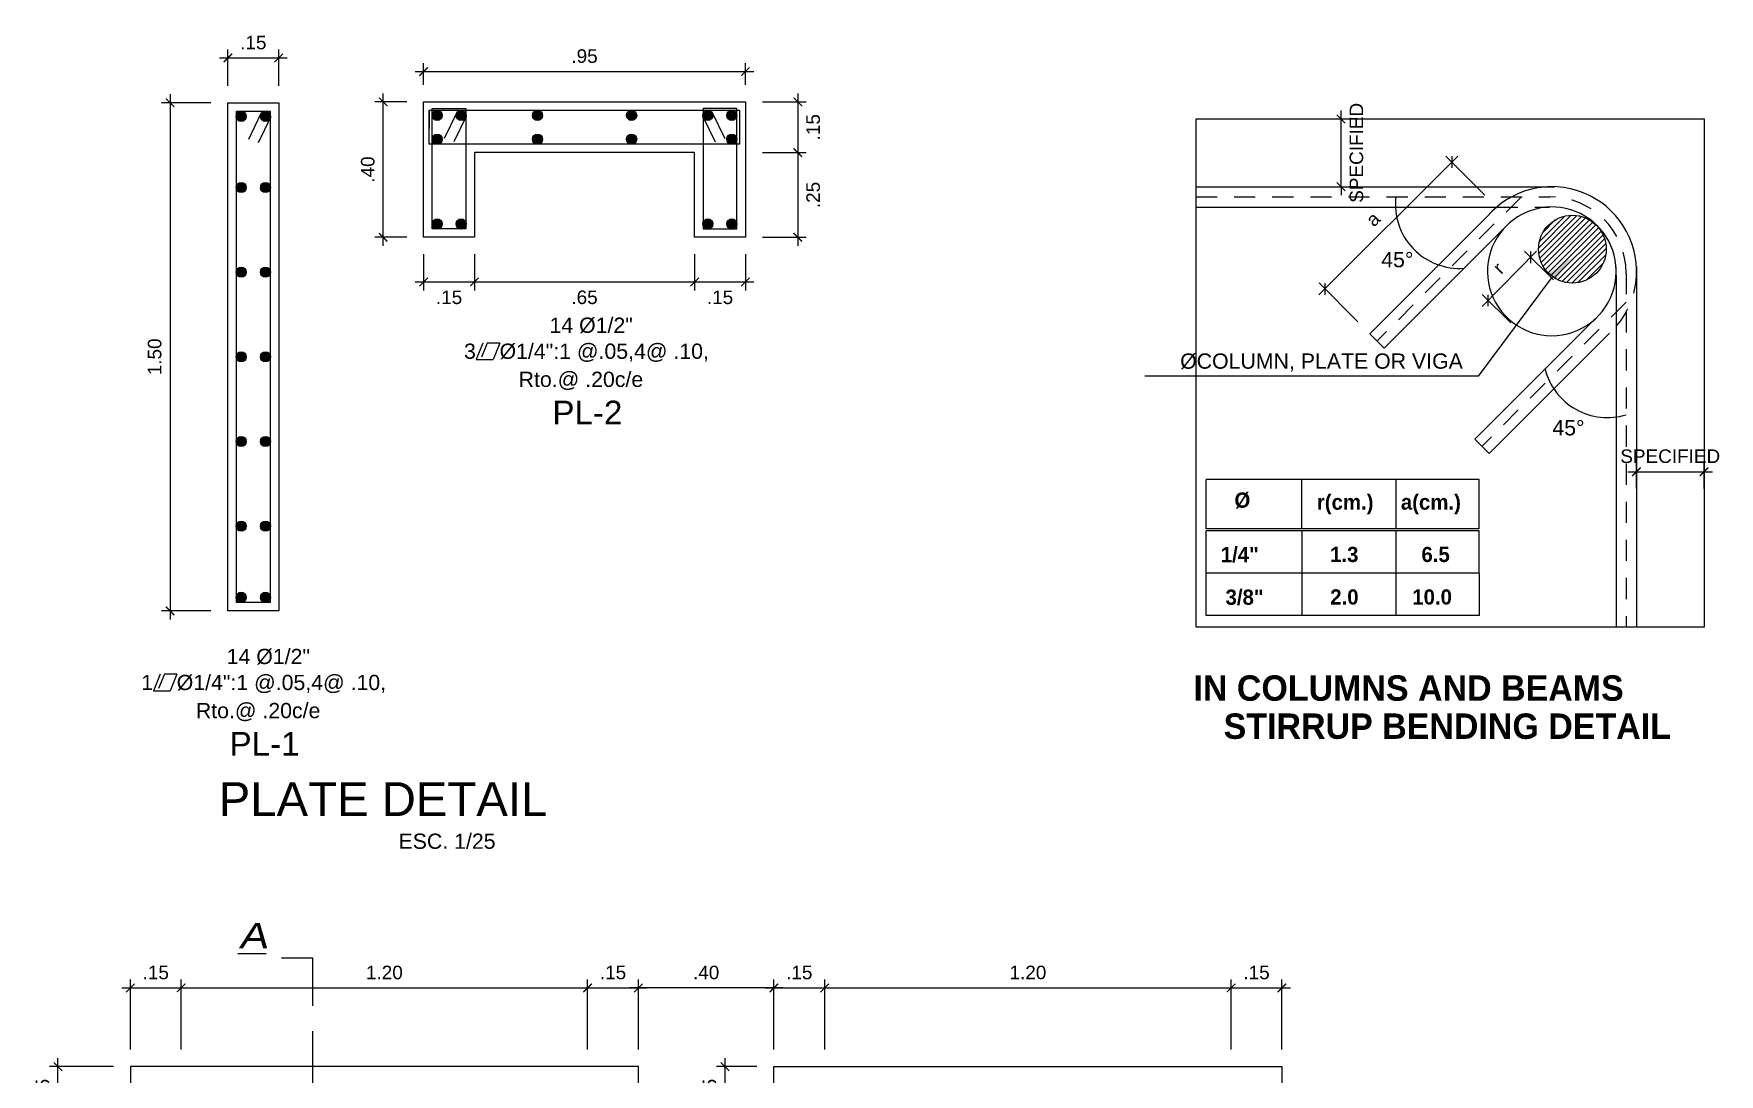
# Model space of a CAD drawing. Header units: millimetres. Extents: x -59 to 123, y 54 to 155.
# Drawn here: x 49.49 to 59.45, y 109.61 to 115.75 of the extents above; entities that cross this region are included whole.
import ezdxf
from ezdxf.enums import TextEntityAlignment as Align

# ---------------------------------------------------------------- set-up
doc = ezdxf.new("R2010")
doc.units = ezdxf.units.MM
for name, pattern in [('ACAD_ISO02W100', [15, 12, -3]), ('CONTINUA', [0]), ('HIDDEN2', [0.1875, 0.125, -0.0625])]:
    doc.linetypes.add(name, pattern=pattern)
doc.layers.get('0').update_dxf_attribs({"lineweight": 9})
doc.layers.get('Defpoints').update_dxf_attribs({"lineweight": 0})
for name, color, linetype, lineweight in [('.pluma1', 7, 'Continuous', 9), ('ACERO', 150, 'CONTINUA', 40), ('COTA', 4, 'Continuous', 9), ('COTAS', 8, 'Continuous', 5), ('PLUMA 2 NUEVA', 7, 'Continuous', 25), ('pluma2', 4, 'Continuous', 20), ('TEXTOS', 3, 'Continuous', 0)]:
    doc.layers.add(name, color=color, linetype=linetype, lineweight=lineweight)
doc.layers.add('TEXTO', color=2, linetype='Continuous')
doc.styles.add('ARIAL', font='arial.ttf')
doc.styles.add('Henry', font='GOTHICB.TTF')
doc.styles.add('LUIS', font='arial.ttf')
doc.dimstyles.new('luis', dxfattribs={"dimtxt": 0.08, "dimasz": 0.05, "dimexe": 0.05, "dimexo": 0.1, "dimgap": 0.05, "dimtad": 2, "dimzin": 4, "dimdsep": 46, "dimtxsty": 'LUIS', "dimblk": 'ARCHTICK', "dimcen": 2, "dimdle": 0.05, "dimclrd": 256, "dimclre": 256, "dimclrt": 56, "dimaunit": 1, "dimadec": 0, "dimazin": 0, "dimtfac": 1, "dimtix": 1, "dimtmove": 0, "dimatfit": 3, "dimfxl": 1, "dimlwd": -1, "dimlwe": -1, "dimarcsym": 0})

# ---------------------------------------------------------------- blocks, each defined once
blk = doc.blocks.new('_ArchTick')
at = {"color": 0, "linetype": 'ByBlock', "const_width": 0.15}
blk.add_lwpolyline([(-0.5, -0.5), (0.5, 0.5)], dxfattribs=at)
blk = doc.blocks.new('*D1044')
at = {"layer": 'COTA', "transparency": 16777216}
for p, q in [((50.2976, 115.3937), (50.2976, 112.2937)), ((50.5391, 115.3437), (50.2476, 115.3437)), ((50.5391, 112.3437), (50.2476, 112.3437))]:
    blk.add_line(p, q, dxfattribs=at)
at = {"layer": 'Defpoints', "color": 0, "transparency": 16777216}
for p in [(50.6391, 115.3437), (50.2976, 112.3437), (50.6391, 112.3437)]:
    blk.add_point(p, dxfattribs=at)
at = {"layer": 'COTA', "transparency": 16777216, "xscale": 0.05, "yscale": 0.05, "zscale": 0.05}
for p, rotation in [((50.2976, 115.3437), 90), ((50.2976, 112.3437), 270)]:
    blk.add_blockref('_ArchTick', p, dxfattribs=dict(at, rotation=rotation))
at = {"layer": 'COTA', "color": 56, "lineweight": 5, "transparency": 16777216, "insert": (50.2068, 113.8437), "char_height": 0.08, "attachment_point": 5, "rotation": 90, "style": 'LUIS'}
blk.add_mtext('1.50', dxfattribs=at)
blk = doc.blocks.new('*D1045')
at = {"layer": 'COTA', "transparency": 16777216}
for p, q in [((50.6391, 115.4437), (50.6391, 115.6582)), ((50.9391, 115.4437), (50.9391, 115.6582)), ((50.5891, 115.6082), (50.9891, 115.6082))]:
    blk.add_line(p, q, dxfattribs=at)
at = {"layer": 'Defpoints', "color": 0, "transparency": 16777216}
for p in [(50.9391, 115.6082), (50.6391, 115.3437), (50.9391, 115.3437)]:
    blk.add_point(p, dxfattribs=at)
at = {"layer": 'COTA', "transparency": 16777216, "xscale": 0.05, "yscale": 0.05, "zscale": 0.05, "rotation": 180}
blk.add_blockref('_ArchTick', (50.6391, 115.6082), dxfattribs=at)
at = {"layer": 'COTA', "transparency": 16777216, "xscale": 0.05, "yscale": 0.05, "zscale": 0.05}
blk.add_blockref('_ArchTick', (50.9391, 115.6082), dxfattribs=at)
at = {"layer": 'COTA', "color": 56, "lineweight": 5, "transparency": 16777216, "insert": (50.7891, 115.699), "char_height": 0.08, "attachment_point": 5, "style": 'LUIS'}
blk.add_mtext('.15', dxfattribs=at)
blk = doc.blocks.new('*D1046')
at = {"layer": 'COTA', "transparency": 16777216}
for p, q in [((51.795, 114.4494), (51.795, 114.2357)), ((52.095, 114.4494), (52.095, 114.2357)), ((51.745, 114.2857), (52.145, 114.2857))]:
    blk.add_line(p, q, dxfattribs=at)
at = {"layer": 'Defpoints', "color": 0, "transparency": 16777216}
for p in [(51.795, 114.5494), (52.095, 114.5494), (52.095, 114.2857)]:
    blk.add_point(p, dxfattribs=at)
at = {"layer": 'COTA', "transparency": 16777216, "xscale": 0.05, "yscale": 0.05, "zscale": 0.05, "rotation": 180}
blk.add_blockref('_ArchTick', (51.795, 114.2857), dxfattribs=at)
at = {"layer": 'COTA', "transparency": 16777216, "xscale": 0.05, "yscale": 0.05, "zscale": 0.05}
blk.add_blockref('_ArchTick', (52.095, 114.2857), dxfattribs=at)
at = {"layer": 'COTA', "color": 56, "lineweight": 5, "transparency": 16777216, "insert": (51.945, 114.1948), "char_height": 0.08, "attachment_point": 5, "style": 'LUIS'}
blk.add_mtext('.15', dxfattribs=at)
blk = doc.blocks.new('*D1047')
at = {"layer": 'COTA', "transparency": 16777216}
for p, q in [((52.095, 114.4494), (52.095, 114.2357)), ((53.395, 114.4494), (53.395, 114.2357)), ((52.045, 114.2857), (53.445, 114.2857))]:
    blk.add_line(p, q, dxfattribs=at)
at = {"layer": 'Defpoints', "color": 0, "transparency": 16777216}
for p in [(52.095, 114.5494), (53.395, 114.5494), (53.395, 114.2857)]:
    blk.add_point(p, dxfattribs=at)
at = {"layer": 'COTA', "transparency": 16777216, "xscale": 0.05, "yscale": 0.05, "zscale": 0.05, "rotation": 180}
blk.add_blockref('_ArchTick', (52.095, 114.2857), dxfattribs=at)
at = {"layer": 'COTA', "transparency": 16777216, "xscale": 0.05, "yscale": 0.05, "zscale": 0.05}
blk.add_blockref('_ArchTick', (53.395, 114.2857), dxfattribs=at)
at = {"layer": 'COTA', "color": 56, "lineweight": 5, "transparency": 16777216, "insert": (52.745, 114.1948), "char_height": 0.08, "attachment_point": 5, "style": 'LUIS'}
blk.add_mtext('.65', dxfattribs=at)
blk = doc.blocks.new('*D1048')
at = {"layer": 'COTA', "transparency": 16777216}
for p, q in [((53.395, 114.4494), (53.395, 114.2357)), ((53.695, 114.4494), (53.695, 114.2357)), ((53.345, 114.2857), (53.745, 114.2857))]:
    blk.add_line(p, q, dxfattribs=at)
at = {"layer": 'Defpoints', "color": 0, "transparency": 16777216}
for p in [(53.395, 114.5494), (53.695, 114.5494), (53.695, 114.2857)]:
    blk.add_point(p, dxfattribs=at)
at = {"layer": 'COTA', "transparency": 16777216, "xscale": 0.05, "yscale": 0.05, "zscale": 0.05, "rotation": 180}
blk.add_blockref('_ArchTick', (53.395, 114.2857), dxfattribs=at)
at = {"layer": 'COTA', "transparency": 16777216, "xscale": 0.05, "yscale": 0.05, "zscale": 0.05}
blk.add_blockref('_ArchTick', (53.695, 114.2857), dxfattribs=at)
at = {"layer": 'COTA', "color": 56, "lineweight": 5, "transparency": 16777216, "insert": (53.545, 114.1948), "char_height": 0.08, "attachment_point": 5, "style": 'LUIS'}
blk.add_mtext('.15', dxfattribs=at)
blk = doc.blocks.new('*D1049')
at = {"layer": 'COTA', "transparency": 16777216}
for p, q in [((51.5562, 114.4994), (51.5562, 115.3994)), ((51.695, 115.3494), (51.5062, 115.3494)), ((51.695, 114.5494), (51.5062, 114.5494))]:
    blk.add_line(p, q, dxfattribs=at)
at = {"layer": 'Defpoints', "color": 0, "transparency": 16777216}
for p in [(51.5562, 115.3494), (51.795, 115.3494), (51.795, 114.5494)]:
    blk.add_point(p, dxfattribs=at)
at = {"layer": 'COTA', "transparency": 16777216, "xscale": 0.05, "yscale": 0.05, "zscale": 0.05}
for p, rotation in [((51.5562, 115.3494), 90), ((51.5562, 114.5494), 270)]:
    blk.add_blockref('_ArchTick', p, dxfattribs=dict(at, rotation=rotation))
at = {"layer": 'COTA', "color": 56, "lineweight": 5, "transparency": 16777216, "insert": (51.4653, 114.9494), "char_height": 0.08, "attachment_point": 5, "rotation": 90, "style": 'LUIS'}
blk.add_mtext('.40', dxfattribs=at)
blk = doc.blocks.new('*D1050')
at = {"layer": 'COTA', "transparency": 16777216}
for p, q in [((54.0044, 115.3994), (54.0044, 114.9994)), ((53.795, 115.3494), (54.0544, 115.3494)), ((53.795, 115.0494), (54.0544, 115.0494))]:
    blk.add_line(p, q, dxfattribs=at)
at = {"layer": 'Defpoints', "color": 0, "transparency": 16777216}
for p in [(53.695, 115.3494), (53.695, 115.0494), (54.0044, 115.0494)]:
    blk.add_point(p, dxfattribs=at)
at = {"layer": 'COTA', "transparency": 16777216, "xscale": 0.05, "yscale": 0.05, "zscale": 0.05}
for p, rotation in [((54.0044, 115.3494), 90), ((54.0044, 115.0494), 270)]:
    blk.add_blockref('_ArchTick', p, dxfattribs=dict(at, rotation=rotation))
at = {"layer": 'COTA', "color": 56, "lineweight": 5, "transparency": 16777216, "insert": (54.0953, 115.1994), "char_height": 0.08, "attachment_point": 5, "rotation": 90, "style": 'LUIS'}
blk.add_mtext('.15', dxfattribs=at)
blk = doc.blocks.new('*D740')
at = {"layer": 'COTA', "transparency": 16777216}
for p, q in [((54.0044, 115.0994), (54.0044, 114.4994)), ((53.795, 115.0494), (54.0544, 115.0494)), ((53.795, 114.5494), (54.0544, 114.5494))]:
    blk.add_line(p, q, dxfattribs=at)
at = {"layer": 'Defpoints', "color": 0, "transparency": 16777216}
for p in [(53.695, 115.0494), (53.695, 114.5494), (54.0044, 114.5494)]:
    blk.add_point(p, dxfattribs=at)
at = {"layer": 'COTA', "transparency": 16777216, "xscale": 0.05, "yscale": 0.05, "zscale": 0.05}
for p, rotation in [((54.0044, 115.0494), 90), ((54.0044, 114.5494), 270)]:
    blk.add_blockref('_ArchTick', p, dxfattribs=dict(at, rotation=rotation))
at = {"layer": 'COTA', "color": 56, "lineweight": 5, "transparency": 16777216, "insert": (54.0953, 114.7994), "char_height": 0.08, "attachment_point": 5, "rotation": 90, "style": 'LUIS'}
blk.add_mtext('.25', dxfattribs=at)
blk = doc.blocks.new('*D741')
at = {"layer": 'COTA', "transparency": 16777216}
for p, q in [((51.795, 115.4494), (51.795, 115.5781)), ((53.695, 115.4494), (53.695, 115.5781)), ((51.745, 115.5281), (53.745, 115.5281))]:
    blk.add_line(p, q, dxfattribs=at)
at = {"layer": 'Defpoints', "color": 0, "transparency": 16777216}
for p in [(53.695, 115.5281), (51.795, 115.3494), (53.695, 115.3494)]:
    blk.add_point(p, dxfattribs=at)
at = {"layer": 'COTA', "transparency": 16777216, "xscale": 0.05, "yscale": 0.05, "zscale": 0.05, "rotation": 180}
blk.add_blockref('_ArchTick', (51.795, 115.5281), dxfattribs=at)
at = {"layer": 'COTA', "transparency": 16777216, "xscale": 0.05, "yscale": 0.05, "zscale": 0.05}
blk.add_blockref('_ArchTick', (53.695, 115.5281), dxfattribs=at)
at = {"layer": 'COTA', "color": 56, "lineweight": 5, "transparency": 16777216, "insert": (52.745, 115.619), "char_height": 0.08, "attachment_point": 5, "style": 'LUIS'}
blk.add_mtext('.95', dxfattribs=at)
blk = doc.blocks.new('*D762')
at = {"layer": 'COTAS', "ltscale": 0.01, "transparency": 16777216}
for p, q in [((49.6358, 109.3032), (49.6358, 109.7032)), ((49.9631, 109.6532), (49.5858, 109.6532)), ((49.9631, 109.3532), (49.5858, 109.3532))]:
    blk.add_line(p, q, dxfattribs=at)
at = {"layer": 'Defpoints', "color": 0, "linetype": 'CONTINUA', "ltscale": 0.01, "transparency": 16777216}
for p in [(49.6358, 109.6532), (50.0631, 109.6532), (50.0631, 109.3532)]:
    blk.add_point(p, dxfattribs=at)
at = {"layer": 'COTAS', "linetype": 'CONTINUA', "ltscale": 0.01, "transparency": 16777216, "xscale": 0.05, "yscale": 0.05, "zscale": 0.05}
for p, rotation in [((49.6358, 109.6532), 90), ((49.6358, 109.3532), 270)]:
    blk.add_blockref('_ArchTick', p, dxfattribs=dict(at, rotation=rotation))
at = {"layer": 'COTAS', "color": 56, "linetype": 'CONTINUA', "lineweight": 5, "ltscale": 0.01, "transparency": 16777216, "insert": (49.545, 109.5032), "char_height": 0.08, "attachment_point": 5, "rotation": 90, "style": 'LUIS'}
blk.add_mtext('.15', dxfattribs=at)
blk = doc.blocks.new('*D763')
at = {"layer": 'COTAS', "ltscale": 0.01, "transparency": 16777216}
for p, q in [((50.0131, 110.1174), (50.4131, 110.1174)), ((50.0631, 109.7532), (50.0631, 110.1674)), ((50.3631, 109.7532), (50.3631, 110.1674))]:
    blk.add_line(p, q, dxfattribs=at)
at = {"layer": 'Defpoints', "color": 0, "linetype": 'CONTINUA', "ltscale": 0.01, "transparency": 16777216}
for p in [(50.3631, 110.1174), (50.0631, 109.6532), (50.3631, 109.6532)]:
    blk.add_point(p, dxfattribs=at)
at = {"layer": 'COTAS', "linetype": 'CONTINUA', "ltscale": 0.01, "transparency": 16777216, "xscale": 0.05, "yscale": 0.05, "zscale": 0.05, "rotation": 180}
blk.add_blockref('_ArchTick', (50.0631, 110.1174), dxfattribs=at)
at = {"layer": 'COTAS', "linetype": 'CONTINUA', "ltscale": 0.01, "transparency": 16777216, "xscale": 0.05, "yscale": 0.05, "zscale": 0.05}
blk.add_blockref('_ArchTick', (50.3631, 110.1174), dxfattribs=at)
at = {"layer": 'COTAS', "color": 56, "linetype": 'CONTINUA', "lineweight": 5, "ltscale": 0.01, "transparency": 16777216, "insert": (50.2131, 110.2083), "char_height": 0.08, "attachment_point": 5, "style": 'LUIS'}
blk.add_mtext('.15', dxfattribs=at)
blk = doc.blocks.new('*D764')
at = {"layer": 'COTAS', "ltscale": 0.01, "transparency": 16777216}
for p, q in [((50.3131, 110.1174), (52.8131, 110.1174)), ((50.3631, 109.7532), (50.3631, 110.1674)), ((52.7631, 109.7532), (52.7631, 110.1674))]:
    blk.add_line(p, q, dxfattribs=at)
at = {"layer": 'Defpoints', "color": 0, "linetype": 'CONTINUA', "ltscale": 0.01, "transparency": 16777216}
for p in [(52.7631, 110.1174), (50.3631, 109.6532), (52.7631, 109.6532)]:
    blk.add_point(p, dxfattribs=at)
at = {"layer": 'COTAS', "linetype": 'CONTINUA', "ltscale": 0.01, "transparency": 16777216, "xscale": 0.05, "yscale": 0.05, "zscale": 0.05, "rotation": 180}
blk.add_blockref('_ArchTick', (50.3631, 110.1174), dxfattribs=at)
at = {"layer": 'COTAS', "linetype": 'CONTINUA', "ltscale": 0.01, "transparency": 16777216, "xscale": 0.05, "yscale": 0.05, "zscale": 0.05}
blk.add_blockref('_ArchTick', (52.7631, 110.1174), dxfattribs=at)
at = {"layer": 'COTAS', "color": 56, "linetype": 'CONTINUA', "lineweight": 5, "ltscale": 0.01, "transparency": 16777216, "insert": (51.5631, 110.2083), "char_height": 0.08, "attachment_point": 5, "style": 'LUIS'}
blk.add_mtext('1.20', dxfattribs=at)
blk = doc.blocks.new('*D765')
at = {"layer": 'COTAS', "ltscale": 0.01, "transparency": 16777216}
for p, q in [((52.7131, 110.1174), (53.1131, 110.1174)), ((52.7631, 109.7532), (52.7631, 110.1674)), ((53.0631, 109.7532), (53.0631, 110.1674))]:
    blk.add_line(p, q, dxfattribs=at)
at = {"layer": 'Defpoints', "color": 0, "linetype": 'CONTINUA', "ltscale": 0.01, "transparency": 16777216}
for p in [(53.0631, 110.1174), (52.7631, 109.6532), (53.0631, 109.6532)]:
    blk.add_point(p, dxfattribs=at)
at = {"layer": 'COTAS', "linetype": 'CONTINUA', "ltscale": 0.01, "transparency": 16777216, "xscale": 0.05, "yscale": 0.05, "zscale": 0.05, "rotation": 180}
blk.add_blockref('_ArchTick', (52.7631, 110.1174), dxfattribs=at)
at = {"layer": 'COTAS', "linetype": 'CONTINUA', "ltscale": 0.01, "transparency": 16777216, "xscale": 0.05, "yscale": 0.05, "zscale": 0.05}
blk.add_blockref('_ArchTick', (53.0631, 110.1174), dxfattribs=at)
at = {"layer": 'COTAS', "color": 56, "linetype": 'CONTINUA', "lineweight": 5, "ltscale": 0.01, "transparency": 16777216, "insert": (52.9131, 110.2083), "char_height": 0.08, "attachment_point": 5, "style": 'LUIS'}
blk.add_mtext('.15', dxfattribs=at)
blk = doc.blocks.new('*D766')
at = {"layer": 'COTAS', "ltscale": 0.01, "transparency": 16777216}
for p, q in [((53.5744, 109.7032), (53.5744, 109.3032)), ((53.7631, 109.6532), (53.5244, 109.6532)), ((53.7631, 109.3532), (53.5244, 109.3532))]:
    blk.add_line(p, q, dxfattribs=at)
at = {"layer": 'Defpoints', "color": 0, "linetype": 'CONTINUA', "ltscale": 0.01, "transparency": 16777216}
for p in [(53.8631, 109.6532), (53.5744, 109.3532), (53.8631, 109.3532)]:
    blk.add_point(p, dxfattribs=at)
at = {"layer": 'COTAS', "linetype": 'CONTINUA', "ltscale": 0.01, "transparency": 16777216, "xscale": 0.05, "yscale": 0.05, "zscale": 0.05}
for p, rotation in [((53.5744, 109.6532), 90), ((53.5744, 109.3532), 270)]:
    blk.add_blockref('_ArchTick', p, dxfattribs=dict(at, rotation=rotation))
at = {"layer": 'COTAS', "color": 56, "linetype": 'CONTINUA', "lineweight": 5, "ltscale": 0.01, "transparency": 16777216, "insert": (53.4836, 109.5032), "char_height": 0.08, "attachment_point": 5, "rotation": 90, "style": 'LUIS'}
blk.add_mtext('.15', dxfattribs=at)
blk = doc.blocks.new('*D772')
at = {"layer": 'COTAS', "ltscale": 0.01, "transparency": 16777216}
for p, q in [((53.8131, 110.1174), (54.2131, 110.1174)), ((53.8631, 109.7532), (53.8631, 110.1674)), ((54.1631, 109.7532), (54.1631, 110.1674))]:
    blk.add_line(p, q, dxfattribs=at)
at = {"layer": 'Defpoints', "color": 0, "linetype": 'CONTINUA', "ltscale": 0.01, "transparency": 16777216}
for p in [(54.1631, 110.1174), (53.8631, 109.6532), (54.1631, 109.6532)]:
    blk.add_point(p, dxfattribs=at)
at = {"layer": 'COTAS', "linetype": 'CONTINUA', "ltscale": 0.01, "transparency": 16777216, "xscale": 0.05, "yscale": 0.05, "zscale": 0.05, "rotation": 180}
blk.add_blockref('_ArchTick', (53.8631, 110.1174), dxfattribs=at)
at = {"layer": 'COTAS', "linetype": 'CONTINUA', "ltscale": 0.01, "transparency": 16777216, "xscale": 0.05, "yscale": 0.05, "zscale": 0.05}
blk.add_blockref('_ArchTick', (54.1631, 110.1174), dxfattribs=at)
at = {"layer": 'COTAS', "color": 56, "linetype": 'CONTINUA', "lineweight": 5, "ltscale": 0.01, "transparency": 16777216, "insert": (54.0131, 110.2083), "char_height": 0.08, "attachment_point": 5, "style": 'LUIS'}
blk.add_mtext('.15', dxfattribs=at)
blk = doc.blocks.new('*D773')
at = {"layer": 'COTAS', "ltscale": 0.01, "transparency": 16777216}
for p, q in [((54.1131, 110.1174), (56.6131, 110.1174)), ((54.1631, 109.7532), (54.1631, 110.1674)), ((56.5631, 109.7532), (56.5631, 110.1674))]:
    blk.add_line(p, q, dxfattribs=at)
at = {"layer": 'Defpoints', "color": 0, "linetype": 'CONTINUA', "ltscale": 0.01, "transparency": 16777216}
for p in [(56.5631, 110.1174), (54.1631, 109.6532), (56.5631, 109.6532)]:
    blk.add_point(p, dxfattribs=at)
at = {"layer": 'COTAS', "linetype": 'CONTINUA', "ltscale": 0.01, "transparency": 16777216, "xscale": 0.05, "yscale": 0.05, "zscale": 0.05, "rotation": 180}
blk.add_blockref('_ArchTick', (54.1631, 110.1174), dxfattribs=at)
at = {"layer": 'COTAS', "linetype": 'CONTINUA', "ltscale": 0.01, "transparency": 16777216, "xscale": 0.05, "yscale": 0.05, "zscale": 0.05}
blk.add_blockref('_ArchTick', (56.5631, 110.1174), dxfattribs=at)
at = {"layer": 'COTAS', "color": 56, "linetype": 'CONTINUA', "lineweight": 5, "ltscale": 0.01, "transparency": 16777216, "insert": (55.3631, 110.2083), "char_height": 0.08, "attachment_point": 5, "style": 'LUIS'}
blk.add_mtext('1.20', dxfattribs=at)
blk = doc.blocks.new('*D774')
at = {"layer": 'COTAS', "ltscale": 0.01, "transparency": 16777216}
for p, q in [((56.5131, 110.1174), (56.9131, 110.1174)), ((56.5631, 109.7532), (56.5631, 110.1674)), ((56.8631, 109.7532), (56.8631, 110.1674))]:
    blk.add_line(p, q, dxfattribs=at)
at = {"layer": 'Defpoints', "color": 0, "linetype": 'CONTINUA', "ltscale": 0.01, "transparency": 16777216}
for p in [(56.8631, 110.1174), (56.5631, 109.6532), (56.8631, 109.6532)]:
    blk.add_point(p, dxfattribs=at)
at = {"layer": 'COTAS', "linetype": 'CONTINUA', "ltscale": 0.01, "transparency": 16777216, "xscale": 0.05, "yscale": 0.05, "zscale": 0.05, "rotation": 180}
blk.add_blockref('_ArchTick', (56.5631, 110.1174), dxfattribs=at)
at = {"layer": 'COTAS', "linetype": 'CONTINUA', "ltscale": 0.01, "transparency": 16777216, "xscale": 0.05, "yscale": 0.05, "zscale": 0.05}
blk.add_blockref('_ArchTick', (56.8631, 110.1174), dxfattribs=at)
at = {"layer": 'COTAS', "color": 56, "linetype": 'CONTINUA', "lineweight": 5, "ltscale": 0.01, "transparency": 16777216, "insert": (56.7131, 110.2083), "char_height": 0.08, "attachment_point": 5, "style": 'LUIS'}
blk.add_mtext('.15', dxfattribs=at)
blk = doc.blocks.new('*D775')
at = {"layer": 'COTAS', "ltscale": 0.01, "transparency": 16777216}
for p, q in [((53.9131, 110.1174), (53.0131, 110.1174)), ((53.0631, 109.7532), (53.0631, 110.1674)), ((53.8631, 109.7532), (53.8631, 110.1674))]:
    blk.add_line(p, q, dxfattribs=at)
at = {"layer": 'Defpoints', "color": 0, "linetype": 'CONTINUA', "ltscale": 0.01, "transparency": 16777216}
for p in [(53.0631, 110.1174), (53.0631, 109.6532), (53.8631, 109.6532)]:
    blk.add_point(p, dxfattribs=at)
at = {"layer": 'COTAS', "linetype": 'CONTINUA', "ltscale": 0.01, "transparency": 16777216, "xscale": 0.05, "yscale": 0.05, "zscale": 0.05, "rotation": 180}
blk.add_blockref('_ArchTick', (53.0631, 110.1174), dxfattribs=at)
at = {"layer": 'COTAS', "linetype": 'CONTINUA', "ltscale": 0.01, "transparency": 16777216, "xscale": 0.05, "yscale": 0.05, "zscale": 0.05}
blk.add_blockref('_ArchTick', (53.8631, 110.1174), dxfattribs=at)
at = {"layer": 'COTAS', "color": 56, "linetype": 'CONTINUA', "lineweight": 5, "ltscale": 0.01, "transparency": 16777216, "insert": (53.4631, 110.2083), "char_height": 0.08, "attachment_point": 5, "style": 'LUIS'}
blk.add_mtext('.40', dxfattribs=at)
blk = doc.blocks.new('*D812')
at = {"layer": 'COTAS', "transparency": 16777216}
for p, q in [((57.2119, 115.2483), (57.2119, 115.2983)), ((57.2119, 114.8483), (57.2119, 115.2483)), ((57.3119, 115.2483), (57.2619, 115.2483)), ((57.2119, 114.8483), (57.2119, 114.7983)), ((57.3119, 114.8483), (57.2619, 114.8483))]:
    blk.add_line(p, q, dxfattribs=at)
at = {"layer": 'Defpoints', "color": 0, "transparency": 16777216}
for p in [(57.2119, 115.2483), (57.2119, 115.2483), (57.2119, 114.8483)]:
    blk.add_point(p, dxfattribs=at)
at = {"layer": 'COTAS', "transparency": 16777216, "xscale": 0.05, "yscale": 0.05, "zscale": 0.05}
for p, rotation in [((57.2119, 115.2483), 270), ((57.2119, 114.8483), 90)]:
    blk.add_blockref('_ArchTick', p, dxfattribs=dict(at, rotation=rotation))
at = {"layer": 'COTAS', "color": 56, "lineweight": 5, "transparency": 16777216, "insert": (57.3033, 115.0483), "char_height": 0.08, "attachment_point": 5, "rotation": 90, "style": 'LUIS'}
blk.add_mtext('SPECIFIED', dxfattribs=at)
blk = doc.blocks.new('*D813')
at = {"layer": 'COTAS', "transparency": 16777216}
for p, q in [((57.0819, 114.2096), (57.9022, 115.0287)), ((58.0609, 114.799), (57.8315, 115.0288)), ((57.3114, 114.0506), (57.082, 114.2803))]:
    blk.add_line(p, q, dxfattribs=at)
at = {"layer": 'Defpoints', "color": 0, "transparency": 16777216}
for p in [(57.8668, 114.9934), (58.1316, 114.7283), (57.3821, 113.9798)]:
    blk.add_point(p, dxfattribs=at)
at = {"layer": 'COTAS', "transparency": 16777216, "xscale": 0.05, "yscale": 0.05, "zscale": 0.05}
for p, rotation in [((57.8668, 114.9934), 44.95851848319241), ((57.1173, 114.2449), 224.9585184831924)]:
    blk.add_blockref('_ArchTick', p, dxfattribs=dict(at, rotation=rotation))
at = {"layer": 'COTAS', "color": 56, "lineweight": 5, "transparency": 16777216, "insert": (57.401, 114.6563), "char_height": 0.08, "attachment_point": 5, "rotation": 44.95852, "style": 'LUIS'}
blk.add_mtext('a', dxfattribs=at)
blk = doc.blocks.new('*D814')
at = {"layer": 'COTAS', "transparency": 16777216}
for p, q in [((58.956, 113.0666), (58.956, 113.2151)), ((59.356, 113.0666), (59.356, 113.2151)), ((58.906, 113.1651), (59.406, 113.1651))]:
    blk.add_line(p, q, dxfattribs=at)
at = {"layer": 'Defpoints', "color": 0, "transparency": 16777216}
for p in [(59.356, 113.1651), (58.956, 112.9666), (59.356, 112.9666)]:
    blk.add_point(p, dxfattribs=at)
at = {"layer": 'COTAS', "transparency": 16777216, "xscale": 0.05, "yscale": 0.05, "zscale": 0.05, "rotation": 180}
blk.add_blockref('_ArchTick', (58.956, 113.1651), dxfattribs=at)
at = {"layer": 'COTAS', "transparency": 16777216, "xscale": 0.05, "yscale": 0.05, "zscale": 0.05}
blk.add_blockref('_ArchTick', (59.356, 113.1651), dxfattribs=at)
at = {"layer": 'COTAS', "color": 56, "lineweight": 5, "transparency": 16777216, "insert": (59.156, 113.2565), "char_height": 0.08, "attachment_point": 5, "style": 'LUIS'}
blk.add_mtext('SPECIFIED', dxfattribs=at)
blk = doc.blocks.new('*X562')
at = {"color": 0}
for p, q in [((34.6409, 14.0517), (34.8341, 14.2449)), ((34.6424, 14.0196), (34.8662, 14.2434)), ((34.646, 14.0904), (34.7954, 14.2398)), ((34.648, 13.9917), (34.8941, 14.2378)), ((34.6567, 13.9668), (34.919, 14.2291)), ((34.6679, 13.9444), (34.9414, 14.2179)), ((34.6683, 14.1463), (34.7395, 14.2175)), ((34.6814, 13.9242), (34.9615, 14.2044)), ((34.6968, 13.9061), (34.9796, 14.1889)), ((34.7143, 13.89), (34.9957, 14.1714)), ((34.7339, 13.876), (35.0098, 14.1519)), ((34.7556, 13.8641), (35.0217, 14.1302)), ((34.7796, 13.8546), (35.0312, 14.1061)), ((34.8066, 13.848), (35.0378, 14.0792)), ((34.8373, 13.845), (35.0407, 14.0485)), ((34.8735, 13.8477), (35.0381, 14.0122)), ((34.9214, 13.862), (35.0238, 13.9644))]:
    blk.add_line(p, q, dxfattribs=at)
blk = doc.blocks.new('*D815')
at = {"layer": 'COTAS', "transparency": 16777216}
for p, q in [((58.045, 114.1409), (58.367, 114.4673)), ((58.4667, 114.2987), (58.2963, 114.4668)), ((58.2149, 114.0435), (58.0445, 114.2116))]:
    blk.add_line(p, q, dxfattribs=at)
at = {"layer": 'Defpoints', "color": 0, "transparency": 16777216}
for p in [(58.3319, 114.4317), (58.5378, 114.2285), (58.2861, 113.9733)]:
    blk.add_point(p, dxfattribs=at)
at = {"layer": 'COTAS', "transparency": 16777216, "xscale": 0.05, "yscale": 0.05, "zscale": 0.05}
for p, rotation in [((58.3319, 114.4317), 45.38940253828963), ((58.0801, 114.1764), 225.3894025382897)]:
    blk.add_blockref('_ArchTick', p, dxfattribs=dict(at, rotation=rotation))
at = {"layer": 'COTAS', "color": 56, "lineweight": 5, "transparency": 16777216, "insert": (58.142, 114.3673), "char_height": 0.08, "attachment_point": 5, "rotation": 45.3894, "style": 'LUIS'}
blk.add_mtext('r', dxfattribs=at)

msp = doc.modelspace()

# ---------------------------------------------------------------- hatches: boundary and pattern name
at = {"layer": 'ACERO', "lineweight": 5}
for points in [[(50.7473, 115.2637, 1), (50.6873, 115.2637, 1)], [(50.7473, 115.2637, 1), (50.6873, 115.2637, 1)], [(50.7473, 115.2637, 1), (50.6873, 115.2637, 1)], [(50.8309, 115.2637, -1), (50.8909, 115.2637, -1)], [(50.8309, 115.2637, -1), (50.8909, 115.2637, -1)], [(50.8309, 115.2637, -1), (50.8909, 115.2637, -1)], [(51.905, 115.2694, 1), (51.845, 115.2694, 1)], [(51.905, 115.2694, 1), (51.845, 115.2694, 1)], [(51.905, 115.2694, 1), (51.845, 115.2694, 1)], [(51.9868, 115.2694, -1), (52.0468, 115.2694, -1)], [(51.9868, 115.2694, -1), (52.0468, 115.2694, -1)], [(51.9868, 115.2694, -1), (52.0468, 115.2694, -1)], [(52.4368, 115.2694, -1), (52.4968, 115.2694, -1)], [(52.4368, 115.2694, -1), (52.4968, 115.2694, -1)], [(52.4368, 115.2694, -1), (52.4968, 115.2694, -1)], [(53.0532, 115.2694, 1), (52.9932, 115.2694, 1)], [(53.0532, 115.2694, 1), (52.9932, 115.2694, 1)], [(53.0532, 115.2694, 1), (52.9932, 115.2694, 1)], [(53.5032, 115.2694, 1), (53.4432, 115.2694, 1)], [(53.5032, 115.2694, 1), (53.4432, 115.2694, 1)], [(53.5032, 115.2694, 1), (53.4432, 115.2694, 1)], [(53.585, 115.2694, -1), (53.645, 115.2694, -1)], [(53.585, 115.2694, -1), (53.645, 115.2694, -1)], [(53.585, 115.2694, -1), (53.645, 115.2694, -1)], [(51.905, 115.1294, 1), (51.845, 115.1294, 1)], [(51.905, 115.1294, 1), (51.845, 115.1294, 1)], [(51.905, 115.1294, 1), (51.845, 115.1294, 1)], [(52.4368, 115.1294, -1), (52.4968, 115.1294, -1)], [(52.4368, 115.1294, -1), (52.4968, 115.1294, -1)], [(52.4368, 115.1294, -1), (52.4968, 115.1294, -1)], [(53.0532, 115.1294, 1), (52.9932, 115.1294, 1)], [(53.0532, 115.1294, 1), (52.9932, 115.1294, 1)], [(53.0532, 115.1294, 1), (52.9932, 115.1294, 1)], [(53.585, 115.1294, -1), (53.645, 115.1294, -1)], [(53.585, 115.1294, -1), (53.645, 115.1294, -1)], [(53.585, 115.1294, -1), (53.645, 115.1294, -1)], [(50.7473, 114.8437, 1), (50.6873, 114.8437, 1)], [(50.7473, 114.8437, 1), (50.6873, 114.8437, 1)], [(50.7473, 114.8437, 1), (50.6873, 114.8437, 1)], [(50.8309, 114.8437, -1), (50.8909, 114.8437, -1)], [(50.8309, 114.8437, -1), (50.8909, 114.8437, -1)], [(50.8309, 114.8437, -1), (50.8909, 114.8437, -1)], [(51.905, 114.6284, 1), (51.845, 114.6284, 1)], [(51.905, 114.6284, 1), (51.845, 114.6284, 1)], [(51.905, 114.6284, 1), (51.845, 114.6284, 1)], [(51.9868, 114.6284, -1), (52.0468, 114.6284, -1)], [(51.9868, 114.6284, -1), (52.0468, 114.6284, -1)], [(51.9868, 114.6284, -1), (52.0468, 114.6284, -1)], [(53.5032, 114.6284, 1), (53.4432, 114.6284, 1)], [(53.5032, 114.6284, 1), (53.4432, 114.6284, 1)], [(53.5032, 114.6284, 1), (53.4432, 114.6284, 1)], [(53.585, 114.6284, -1), (53.645, 114.6284, -1)], [(53.585, 114.6284, -1), (53.645, 114.6284, -1)], [(53.585, 114.6284, -1), (53.645, 114.6284, -1)], [(50.7473, 114.3437, 1), (50.6873, 114.3437, 1)], [(50.7473, 114.3437, 1), (50.6873, 114.3437, 1)], [(50.7473, 114.3437, 1), (50.6873, 114.3437, 1)], [(50.8309, 114.3437, -1), (50.8909, 114.3437, -1)], [(50.8309, 114.3437, -1), (50.8909, 114.3437, -1)], [(50.8309, 114.3437, -1), (50.8909, 114.3437, -1)], [(50.7473, 113.8437, 1), (50.6873, 113.8437, 1)], [(50.7473, 113.8437, 1), (50.6873, 113.8437, 1)], [(50.7473, 113.8437, 1), (50.6873, 113.8437, 1)], [(50.8309, 113.8437, -1), (50.8909, 113.8437, -1)], [(50.8309, 113.8437, -1), (50.8909, 113.8437, -1)], [(50.8309, 113.8437, -1), (50.8909, 113.8437, -1)], [(50.7473, 113.3437, 1), (50.6873, 113.3437, 1)], [(50.7473, 113.3437, 1), (50.6873, 113.3437, 1)], [(50.7473, 113.3437, 1), (50.6873, 113.3437, 1)], [(50.8309, 113.3437, -1), (50.8909, 113.3437, -1)], [(50.8309, 113.3437, -1), (50.8909, 113.3437, -1)], [(50.8309, 113.3437, -1), (50.8909, 113.3437, -1)], [(50.7473, 112.8437, 1), (50.6873, 112.8437, 1)], [(50.7473, 112.8437, 1), (50.6873, 112.8437, 1)], [(50.7473, 112.8437, 1), (50.6873, 112.8437, 1)], [(50.8309, 112.8437, -1), (50.8909, 112.8437, -1)], [(50.8309, 112.8437, -1), (50.8909, 112.8437, -1)], [(50.8309, 112.8437, -1), (50.8909, 112.8437, -1)], [(50.7473, 112.4237, 1), (50.6873, 112.4237, 1)], [(50.7473, 112.4237, 1), (50.6873, 112.4237, 1)], [(50.7473, 112.4237, 1), (50.6873, 112.4237, 1)], [(50.8309, 112.4237, -1), (50.8909, 112.4237, -1)], [(50.8309, 112.4237, -1), (50.8909, 112.4237, -1)], [(50.8309, 112.4237, -1), (50.8909, 112.4237, -1)]]:
    msp.add_hatch(color=256, dxfattribs=at).paths.add_polyline_path(points)

# ---------------------------------------------------------------- linework, layer by layer
at = {"layer": '.pluma1', "lineweight": 5}
for p, q in [((56.356, 115.2483), (59.356, 115.2483)), ((56.356, 112.2483), (56.356, 115.2483)), ((59.356, 115.2483), (59.356, 112.2483)), ((59.356, 112.2483), (56.356, 112.2483))]:
    msp.add_line(p, q, dxfattribs=at)
at = {"layer": '.pluma1', "linetype": 'HIDDEN2', "lineweight": 5}
for p, q in [((56.356, 114.7883), (58.446, 114.7883)), ((58.2759, 114.7871), (57.4245, 113.9373)), ((58.1316, 114.7283), (58.443, 114.7283)), ((58.896, 114.3383), (58.896, 112.2483)), ((58.896, 114.1657), (58.0446, 113.3159))]:
    msp.add_line(p, q, dxfattribs=at)
for centre, radius, start, end in [((58.446, 114.3383), 0.45, 0, 90), ((58.4569, 114.3485), 0.5, 319.3204, 356.72463)]:
    msp.add_arc(centre, radius, start, end, dxfattribs=at)
at = {"layer": '.pluma1', "lineweight": 5}
msp.add_arc((58.4569, 114.3485), 0.38, 138.70047, 4.11873, dxfattribs=at)
at = {"lineweight": 5}
for points in [[(50.0631, 102.7532), (53.0631, 102.7532), (53.0631, 109.6532), (50.0631, 109.6532)], [(53.8631, 109.6532), (56.8631, 109.6532), (56.8631, 106.0532), (53.8631, 106.0532)]]:
    msp.add_lwpolyline(points, close=True, dxfattribs=at)
at = {"layer": 'ACERO', "lineweight": 5}
for p, q in [((50.8365, 115.2839), (50.7598, 115.1265)), ((51.9924, 115.2896), (51.9157, 115.1321)), ((52.0464, 115.2633), (51.9732, 115.1131)), ((53.4436, 115.2633), (53.5168, 115.1131)), ((53.4976, 115.2896), (53.5743, 115.1321)), ((50.8904, 115.2577), (50.8173, 115.1075))]:
    msp.add_line(p, q, dxfattribs=at)
for points in [[(50.8891, 112.3937), (50.6891, 112.3937), (50.6891, 115.2937), (50.8891, 115.2937)], [(51.845, 115.3097), (52.045, 115.3097), (52.045, 114.5994), (51.845, 114.5994)], [(53.645, 115.3097), (53.445, 115.3097), (53.445, 114.5994), (53.645, 114.5994)]]:
    msp.add_lwpolyline(points, close=True, dxfattribs=at)
for points in [[(51.828, 115.2994), (51.828, 115.1924), (51.828, 115.2994), (53.6598, 115.2994), (53.6598, 115.1904)], [(53.6598, 115.1904), (53.6598, 115.0994), (51.828, 115.0994), (51.828, 115.1924)]]:
    msp.add_lwpolyline(points, dxfattribs=at)
for centre in [(50.7173, 115.2637), (50.7173, 115.2637), (50.7173, 115.2637), (50.8609, 115.2637), (50.8609, 115.2637), (50.8609, 115.2637), (51.875, 115.2694), (51.875, 115.2694), (51.875, 115.2694), (52.0168, 115.2694), (52.0168, 115.2694), (52.0168, 115.2694), (52.4668, 115.2694), (52.4668, 115.2694), (52.4668, 115.2694), (53.0232, 115.2694), (53.0232, 115.2694), (53.0232, 115.2694), (53.4732, 115.2694), (53.4732, 115.2694), (53.4732, 115.2694), (53.615, 115.2694), (53.615, 115.2694), (53.615, 115.2694), (51.875, 115.1294), (51.875, 115.1294), (51.875, 115.1294), (52.4668, 115.1294), (52.4668, 115.1294), (52.4668, 115.1294), (53.0232, 115.1294), (53.0232, 115.1294), (53.0232, 115.1294), (53.615, 115.1294), (53.615, 115.1294), (53.615, 115.1294), (50.7173, 114.8437), (50.7173, 114.8437), (50.7173, 114.8437), (50.8609, 114.8437), (50.8609, 114.8437), (50.8609, 114.8437), (51.875, 114.6284), (51.875, 114.6284), (51.875, 114.6284), (52.0168, 114.6284), (52.0168, 114.6284), (52.0168, 114.6284), (53.4732, 114.6284), (53.4732, 114.6284), (53.4732, 114.6284), (53.615, 114.6284), (53.615, 114.6284), (53.615, 114.6284), (50.7173, 114.3437), (50.7173, 114.3437), (50.7173, 114.3437), (50.8609, 114.3437), (50.8609, 114.3437), (50.8609, 114.3437), (50.7173, 113.8437), (50.7173, 113.8437), (50.7173, 113.8437), (50.8609, 113.8437), (50.8609, 113.8437), (50.8609, 113.8437), (50.7173, 113.3437), (50.7173, 113.3437), (50.7173, 113.3437), (50.8609, 113.3437), (50.8609, 113.3437), (50.8609, 113.3437), (50.7173, 112.8437), (50.7173, 112.8437), (50.7173, 112.8437), (50.8609, 112.8437), (50.8609, 112.8437), (50.8609, 112.8437), (50.7173, 112.4237), (50.7173, 112.4237), (50.7173, 112.4237), (50.8609, 112.4237), (50.8609, 112.4237), (50.8609, 112.4237)]:
    msp.add_circle(centre, 0.03, dxfattribs=at)
at = {"layer": 'COTAS', "lineweight": 5}
for p, q in [((58.4595, 114.3169), (58.0215, 113.7287)), ((58.0215, 113.7287), (56.0543, 113.7287))]:
    msp.add_line(p, q, dxfattribs=at)
at = {"layer": 'COTAS', "linetype": 'ACAD_ISO02W100', "lineweight": 5, "ltscale": 0.05}
msp.add_lwpolyline([(50.8552, 102.5122), (51.141, 102.5122), (51.141, 110.2925), (50.9558, 110.2925)], dxfattribs=at)
at = {"layer": 'COTAS', "lineweight": 5}
for centre, start, end in [((57.9128, 114.7455), 173.54461, 274.01854), ((58.7851, 113.8652), 194.19049, 286.98254)]:
    msp.add_arc(centre, 0.38, start, end, dxfattribs=at)
msp.add_solid([(58.4406, 114.3358), (58.4783, 114.298), (58.5726, 114.43)], dxfattribs=at)
at = {"layer": 'PLUMA 2 NUEVA', "lineweight": 5, "ltscale": 0.008}
for p, q in [((56.356, 114.8483), (58.4727, 114.8483)), ((56.356, 114.7283), (58.1316, 114.7283)), ((58.0932, 114.6895), (57.3821, 113.9798)), ((58.178, 114.6046), (57.4668, 113.8949)), ((58.956, 114.3771), (58.956, 112.2483)), ((58.836, 114.3236), (58.836, 112.2483)), ((58.7134, 114.0681), (58.0022, 113.3584)), ((57.3821, 113.9798), (57.4668, 113.8949)), ((58.7981, 113.9832), (58.087, 113.2735)), ((58.0022, 113.3584), (58.087, 113.2735)), ((58.0287, 113.1189), (56.4152, 113.1189)), ((56.4152, 112.8286), (56.4152, 113.1189)), ((56.9804, 112.8286), (56.9804, 113.1189)), ((57.5368, 112.8286), (57.5368, 113.1189)), ((58.0287, 112.8286), (58.0287, 113.1189)), ((58.0278, 112.8286), (56.4152, 112.8286)), ((58.0278, 112.8165), (56.4152, 112.8165)), ((56.4157, 112.3165), (56.4152, 112.8165)), ((56.9804, 112.8165), (56.9804, 112.3165)), ((57.5373, 112.3165), (57.5368, 112.8165)), ((58.0292, 112.3165), (58.0287, 112.8165)), ((58.0287, 112.5665), (56.4161, 112.5665)), ((58.0292, 112.3165), (56.4157, 112.3165))]:
    msp.add_line(p, q, dxfattribs=at)
msp.add_circle((58.5783, 114.4794), 0.2, dxfattribs=at)
for radius, start, end in [(0.5, 356.72463, 139.72534), (0.38, 356.24273, 140.42927)]:
    msp.add_arc((58.4569, 114.3485), radius, start, end, dxfattribs=at)
at = {"layer": 'pluma2', "lineweight": 5}
msp.add_lwpolyline([(50.9391, 112.3437), (50.6391, 112.3437), (50.6391, 115.3437), (50.9391, 115.3437)], close=True, dxfattribs=at)
msp.add_lwpolyline([(51.795, 114.5494), (51.795, 115.3494), (53.695, 115.3494), (53.695, 114.5494), (53.395, 114.5494), (53.395, 115.0494), (52.095, 115.0494), (52.095, 114.5494), (51.795, 114.5494)], dxfattribs=at)
at = {"layer": 'TEXTO', "lineweight": 5, "ltscale": 0.18}
for p, q in [((52.1446, 113.9254), (52.1055, 113.8283)), ((52.17, 113.9254), (52.1364, 113.842)), ((52.244, 113.9254), (52.17, 113.9254)), ((52.244, 113.9254), (52.2049, 113.8283)), ((52.1055, 113.8283), (52.2049, 113.8283)), ((50.2385, 111.9697), (50.1994, 111.8725)), ((50.2639, 111.9697), (50.2303, 111.8862)), ((50.3378, 111.9697), (50.2639, 111.9697)), ((50.3378, 111.9697), (50.2987, 111.8725)), ((50.1994, 111.8725), (50.2987, 111.8725))]:
    msp.add_line(p, q, dxfattribs=at)

# ---------------------------------------------------------------- block references
at = {"layer": 'PLUMA 2 NUEVA', "lineweight": 5, "ltscale": 0.008}
msp.add_blockref('*X562', (23.7375, 100.4344), dxfattribs=at)

# ---------------------------------------------------------------- texts
at = {"layer": 'COTAS', "lineweight": 5, "style": 'LUIS'}
for s, p in [('45%%D', (57.6395, 114.4176)), ('%%CCOLUMN, PLATE OR VIGA', (57.9315, 113.8187)), ('45%%D', (58.65, 113.425))]:
    msp.add_text(s, height=0.09, dxfattribs=at).set_placement(p, align=Align.MIDDLE_RIGHT)
at = {"layer": 'TEXTO', "lineweight": 5, "ltscale": 0.2, "style": 'LUIS'}
for s, p in [(' 14 Ø1/2" ', (52.5033, 113.9854)), ('3    %%C1/4":1 @.05,4@ .10,', (52.0334, 113.8319)), ('Rto.@ .20c/e', (52.3559, 113.666)), (' 14 Ø1/2" ', (50.5971, 112.0296)), ('1    %%C1/4":1 @.05,4@ .10,', (50.1273, 111.8761)), ('Rto.@ .20c/e', (50.4498, 111.7102)), ('ESC. 1/25', (51.6467, 110.9388))]:
    msp.add_text(s, height=0.09, rotation=0, dxfattribs=at).set_placement(p)
at = {"layer": 'TEXTO', "lineweight": 5, "ltscale": 0.18, "style": 'LUIS'}
for s, p in [('PL-2', (52.5551, 113.4448)), ('PL-1', (50.649, 111.489))]:
    msp.add_text(s, height=0.14, rotation=0, dxfattribs=at).set_placement(p)
at = {"layer": 'TEXTO', "lineweight": 5, "ltscale": 0.35, "style": 'LUIS'}
msp.add_text('PLATE DETAIL', height=0.2, rotation=0, dxfattribs=at).set_placement((50.5847, 111.1324))
at = {"layer": 'TEXTOS', "lineweight": 5, "style": 'Henry'}
for s, p in [('%%C', (56.5828, 112.9528)), ('r(cm.)', (57.0694, 112.9411)), ('a(cm.)', (57.5653, 112.9411)), ('1/4"', (56.5019, 112.6312)), ('1.3', (57.1474, 112.6321)), ('6.5', (57.6869, 112.6321)), ('3/8"', (56.5301, 112.3796)), ('2.0', (57.1484, 112.3809)), ('10.0', (57.6326, 112.3809))]:
    msp.add_text(s, height=0.09, dxfattribs=at).set_placement(p)
for s, p in [('IN COLUMNS AND BEAMS', (57.6111, 111.8131)), ('STIRRUP BENDING DETAIL', (57.8395, 111.5881))]:
    msp.add_text(s, height=0.15, dxfattribs=at).set_placement(p, align=Align.CENTER)
at = {"layer": 'TEXTOS', "lineweight": 5, "ltscale": 2, "style": 'ARIAL', "oblique": 10, "width": 1.2}
msp.add_text('%%UA', height=0.15, dxfattribs=at).set_placement((50.7035, 110.3517))

# ---------------------------------------------------------------- dimensions: what is measured, and where the dimension line sits
at = {"layer": 'COTA', "lineweight": 5}
for base, p1, p2, picture, middle in [((50.9391, 115.6082), (50.6391, 115.3437), (50.9391, 115.3437), '*D1045', (50.7891, 115.699)), ((53.695, 115.5281), (51.795, 115.3494), (53.695, 115.3494), '*D741', (52.745, 115.619)), ((52.095, 114.2857), (51.795, 114.5494), (52.095, 114.5494), '*D1046', (51.945, 114.1948)), ((53.395, 114.2857), (52.095, 114.5494), (53.395, 114.5494), '*D1047', (52.745, 114.1948)), ((53.695, 114.2857), (53.395, 114.5494), (53.695, 114.5494), '*D1048', (53.545, 114.1948))]:
    dim = msp.add_linear_dim(base=base, p1=p1, p2=p2, dimstyle='luis', override={"dimlfac": 0.5}, dxfattribs=at)
    dim.commit()
    dim.dimension.update_dxf_attribs({"geometry": picture, "text_midpoint": middle})
for base, p1, p2, picture, middle in [((50.2976, 112.3437), (50.6391, 115.3437), (50.6391, 112.3437), '*D1044', (50.2068, 113.8437)), ((51.5562, 115.3494), (51.795, 114.5494), (51.795, 115.3494), '*D1049', (51.4653, 114.9494)), ((54.0044, 115.0494), (53.695, 115.3494), (53.695, 115.0494), '*D1050', (54.0953, 115.1994)), ((54.0044, 114.5494), (53.695, 115.0494), (53.695, 114.5494), '*D740', (54.0953, 114.7994))]:
    dim = msp.add_linear_dim(base=base, p1=p1, p2=p2, angle=90, dimstyle='luis', override={"dimlfac": 0.5}, dxfattribs=at)
    dim.commit()
    dim.dimension.update_dxf_attribs({"geometry": picture, "text_midpoint": middle})
at = {"layer": 'COTAS', "lineweight": 5}
dim = msp.add_linear_dim(base=(57.2119, 115.2483), p1=(57.2119, 114.8483), p2=(57.2119, 115.2483), angle=90, text='SPECIFIED', dimstyle='luis', override={"dimlfac": 0.5}, dxfattribs=at)
dim.commit()
dim.dimension.update_dxf_attribs({"geometry": '*D812', "text_midpoint": (57.3033, 115.0483)})
for base, p1, p2, angle, text, picture, middle in [((57.8668, 114.9934), (57.3821, 113.9798), (58.1316, 114.7283), 44.95852, 'a', '*D813', (57.4651, 114.5922)), ((58.3319, 114.4317), (58.2861, 113.9733), (58.5378, 114.2285), 45.3894, 'r', '*D815', (58.206, 114.3041))]:
    dim = msp.add_linear_dim(base=base, p1=p1, p2=p2, angle=angle, text=text, dimstyle='luis', override={"dimlfac": 0.5}, dxfattribs=at)
    dim.commit()
    dim.dimension.update_dxf_attribs({"geometry": picture, "text_midpoint": middle, "dimtype": 161})
dim = msp.add_linear_dim(base=(59.356, 113.1651), p1=(58.956, 112.9666), p2=(59.356, 112.9666), text='SPECIFIED', dimstyle='luis', override={"dimlfac": 0.5}, dxfattribs=at)
dim.commit()
dim.dimension.update_dxf_attribs({"geometry": '*D814', "text_midpoint": (59.156, 113.1651), "dimtype": 160})
at = {"layer": 'COTAS', "linetype": 'CONTINUA', "lineweight": 5, "ltscale": 0.01}
for base, p1, p2, picture, middle in [((50.3631, 110.1174), (50.0631, 109.6532), (50.3631, 109.6532), '*D763', (50.2131, 110.2083)), ((52.7631, 110.1174), (50.3631, 109.6532), (52.7631, 109.6532), '*D764', (51.5631, 110.2083)), ((53.0631, 110.1174), (52.7631, 109.6532), (53.0631, 109.6532), '*D765', (52.9131, 110.2083)), ((54.1631, 110.1174), (53.8631, 109.6532), (54.1631, 109.6532), '*D772', (54.0131, 110.2083)), ((56.5631, 110.1174), (54.1631, 109.6532), (56.5631, 109.6532), '*D773', (55.3631, 110.2083)), ((56.8631, 110.1174), (56.5631, 109.6532), (56.8631, 109.6532), '*D774', (56.7131, 110.2083))]:
    dim = msp.add_linear_dim(base=base, p1=p1, p2=p2, dimstyle='luis', override={"dimlfac": 0.5}, dxfattribs=at)
    dim.commit()
    dim.dimension.update_dxf_attribs({"geometry": picture, "text_midpoint": middle})
for base, p1, p2, angle, picture, middle in [((53.0631, 110.1174), (53.8631, 109.6532), (53.0631, 109.6532), 180, '*D775', (53.4631, 110.2083)), ((49.6358, 109.6532), (50.0631, 109.3532), (50.0631, 109.6532), 270, '*D762', (49.545, 109.5032)), ((53.5744, 109.3532), (53.8631, 109.6532), (53.8631, 109.3532), 90, '*D766', (53.4836, 109.5032))]:
    dim = msp.add_linear_dim(base=base, p1=p1, p2=p2, angle=angle, dimstyle='luis', override={"dimlfac": 0.5}, dxfattribs=at)
    dim.commit()
    dim.dimension.update_dxf_attribs({"geometry": picture, "text_midpoint": middle})

doc.saveas('drawing.dxf')
